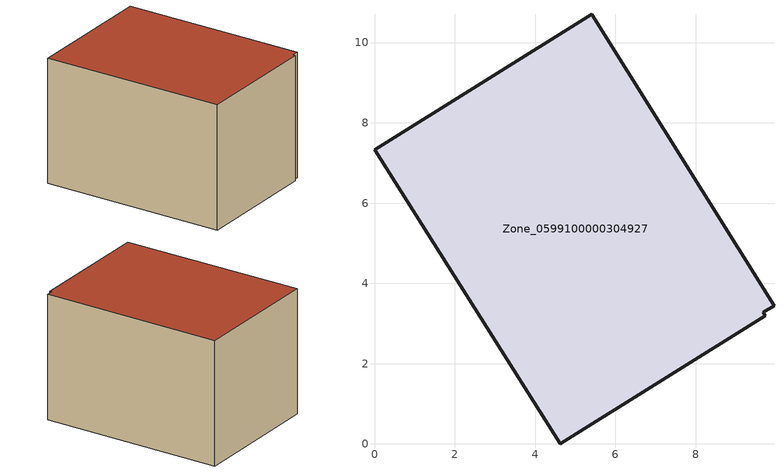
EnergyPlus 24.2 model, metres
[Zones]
Zone_0599100000304927
 floor ground (C_G): 0,7.33 5.42,10.71 9.95,3.45 9.69,3.28 9.74,3.19 4.63,0 z0
 wall outside (C_F): 5.42,10.71 0,7.33 4.63,0 9.74,3.19 9.69,3.28 9.95,3.45 5.42,10.71 z0:5.88
 roof outside (C_R): 4.63,0 9.74,3.19 9.69,3.28 9.95,3.45 5.42,10.71 0,7.33 z5.88
[BUILDING]
Pand.0599100000304927: North Axis=0; Terrain=City; Loads Convergence Tolerance Value=0.04; Temperature Convergence Tolerance Value=0.4; Solar Distribution=FullExterior; Maximum Number of Warmup Days=25; Minimum Number of Warmup Days=1
[Site:Location]
Rotterdam.The.Hague.AP_ZH_NLD Design_Conditions: Latitude=51.96; Longitude=4.45; Time Zone=1; Elevation=-4.5
[SITE:GROUNDTEMPERATURE:BUILDINGSURFACE]
18, 18, 18, 18, 18, 18, 18, 18, 18, 18, 18, 18
[MATERIAL] Thermal Absorptance=0.9; Solar Absorptance=0.7; Visible Absorptance=0.7
Name | Roughness | Thickness | Conductivity | Density | Specific Heat
G.TC.1965-1974 | MediumSmooth | 0.15 | 0.882353 | 540 | 1210
F.TC.1965-1974 | Rough | 0.3 | 0.697674 | 1920 | 840
R.TC.1965-1974 | MediumRough | 0.2 | 0.232558 | 1500 | 1000
[CONSTRUCTION]
C_G: G.TC.1965-1974
C_F: F.TC.1965-1974
C_R: R.TC.1965-1974
[ZONE]
Zone_0599100000304927: Type=1; Multiplier=1; Ceiling Height=Autocalculate; Volume=Autocalculate; Floor Area=autocalculate; Part of Total Floor Area=Yes
[ZONEINFILTRATION:DESIGNFLOWRATE]
Infil_Zone_0599100000304927: Zone or ZoneList or Space or SpaceList=Zone_0599100000304927; Schedule=AlwaysOn; Design Flow Rate Calculation Method=Flow/Area; Flow Rate per Floor Area=0.003; Constant Term Coefficient=1; Temperature Term Coefficient=0; Velocity Term Coefficient=0; Velocity Squared Term Coefficient=0
[HVACTEMPLATE:ZONE:IDEALLOADSAIRSYSTEM]
Zone_0599100000304927: Maximum Heating Supply Air Temperature=50; Minimum Cooling Supply Air Temperature=13; Maximum Heating Supply Air Humidity Ratio=0.0156; Minimum Cooling Supply Air Humidity Ratio=0.0077; Heating Limit=NoLimit; Cooling Limit=NoLimit; Dehumidification Control Type=ConstantSensibleHeatRatio; Cooling Sensible Heat Ratio=0.7; Dehumidification Setpoint=60; Humidification Control Type=None; Humidification Setpoint=30; Outdoor Air Method=None; Outdoor Air Flow Rate per Person=0.00944; Outdoor Air Flow Rate per Zone Floor Area=0; Outdoor Air Flow Rate per Zone=0; Demand Controlled Ventilation Type=None; Outdoor Air Economizer Type=NoEconomizer; Heat Recovery Type=None; Sensible Heat Recovery Effectiveness=0.7; Latent Heat Recovery Effectiveness=0.65
[ZONECONTROL:THERMOSTAT]
ThermostatControl_Zone_0599100000304927: Zone or ZoneList=Zone_0599100000304927; Control Type Schedule=DualSetpointControlType; Control 1=Thermostat_Zone_0599100000304927; Temperature Difference Between Cutout And Setpoint=0
[THERMOSTATSETPOINT:DUALSETPOINT]
Thermostat_Zone_0599100000304927: Heating Setpoint Temperature Schedule=HeatingSetpoint_Zone_0599100000304927; Cooling Setpoint Temperature Schedule=CoolingSetpoint_Zone_0599100000304927
[SCHEDULE:COMPACT]
HeatingSetpoint_Zone_0599100000304927: Through: 12/31, For: AllDays, Until: 24:00, 21
CoolingSetpoint_Zone_0599100000304927: Through: 12/31, For: AllDays, Until: 24:00, 24
DualSetpointControlType: Through: 12/31, For: AllDays, Until: 24:00, 4
AlwaysOn: Through: 12/31, For: AllDays, Until: 24:00, 1
